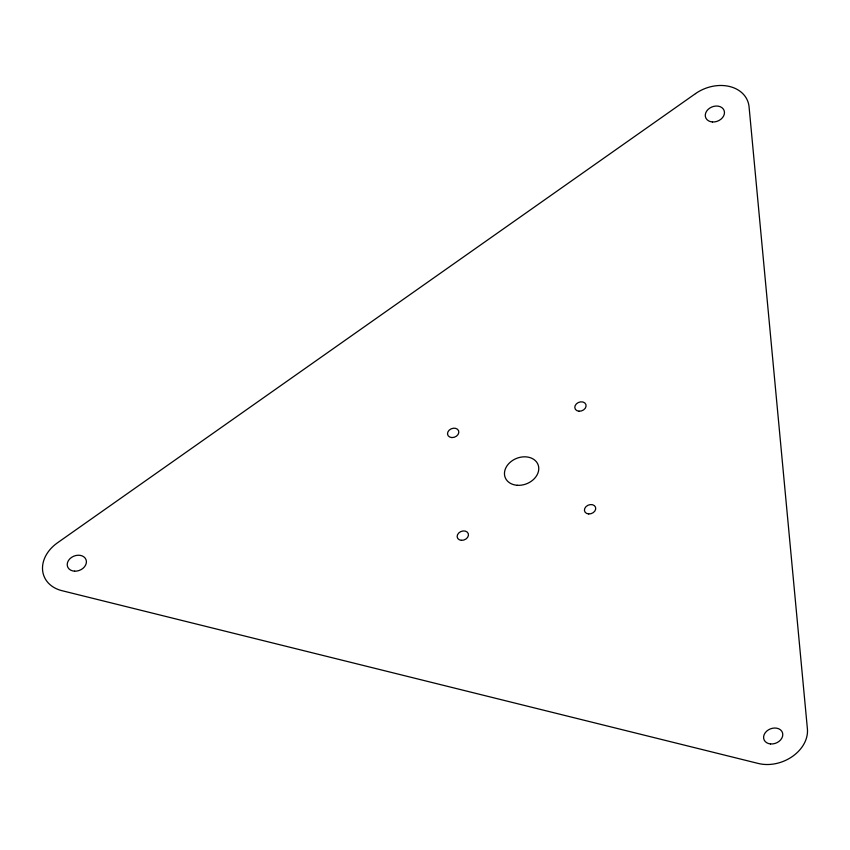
<?xml version="1.0" encoding="UTF-8"?>
<svg xmlns="http://www.w3.org/2000/svg" width="850" height="850" viewBox="0 0 850 850"><rect width="100%" height="100%" fill="white"/><g stroke="black" fill="none" stroke-linecap="round" stroke-linejoin="round"><path stroke-width="1.27" d="M695.513 93.617L57.386 542.884A35.286 27.306 -21.6 0 0 61.944 590.676L758.317 763.47A35.286 27.306 -21.6 0 0 807.404 728.907L749.073 106.845A35.286 27.306 -21.6 0 0 695.513 93.617M517.246 485.286A17.648 13.653 -21.6 0 0 538.178 464.982A17.648 13.653 -21.6 0 0 509.437 462.953A17.648 13.653 -21.6 0 0 517.246 485.286M712.417 121.964A9.881 7.65 -21.6 0 0 724.136 110.585A9.881 7.65 -21.6 0 0 708.05 109.459A9.881 7.65 -21.6 0 0 712.417 121.964M74.588 571.179A9.881 7.65 -21.6 0 0 86.02 559.629A9.881 7.65 -21.6 0 0 69.828 558.822A9.881 7.65 -21.6 0 0 74.588 571.179M770.514 743.941A9.881 7.65 -21.6 0 0 782.51 732.764A9.881 7.65 -21.6 0 0 766.53 731.298A9.881 7.65 -21.6 0 0 770.514 743.941M588.699 513.952A5.823 4.505 -21.6 0 0 595.521 507.195A5.823 4.505 -21.6 0 0 586.001 506.632A5.823 4.505 -21.6 0 0 588.699 513.952M579.062 411.209A5.823 4.505 -21.6 0 0 585.884 404.451A5.823 4.505 -21.6 0 0 576.374 403.888A5.823 4.505 -21.6 0 0 579.062 411.209M451.796 437.569A5.823 4.505 -21.6 0 0 458.618 430.812A5.823 4.505 -21.6 0 0 449.098 430.249A5.823 4.505 -21.6 0 0 451.796 437.569M461.433 540.324A5.823 4.505 -21.6 0 0 468.254 533.566A5.823 4.505 -21.6 0 0 458.734 532.992A5.823 4.505 -21.6 0 0 461.433 540.324"/></g></svg>
